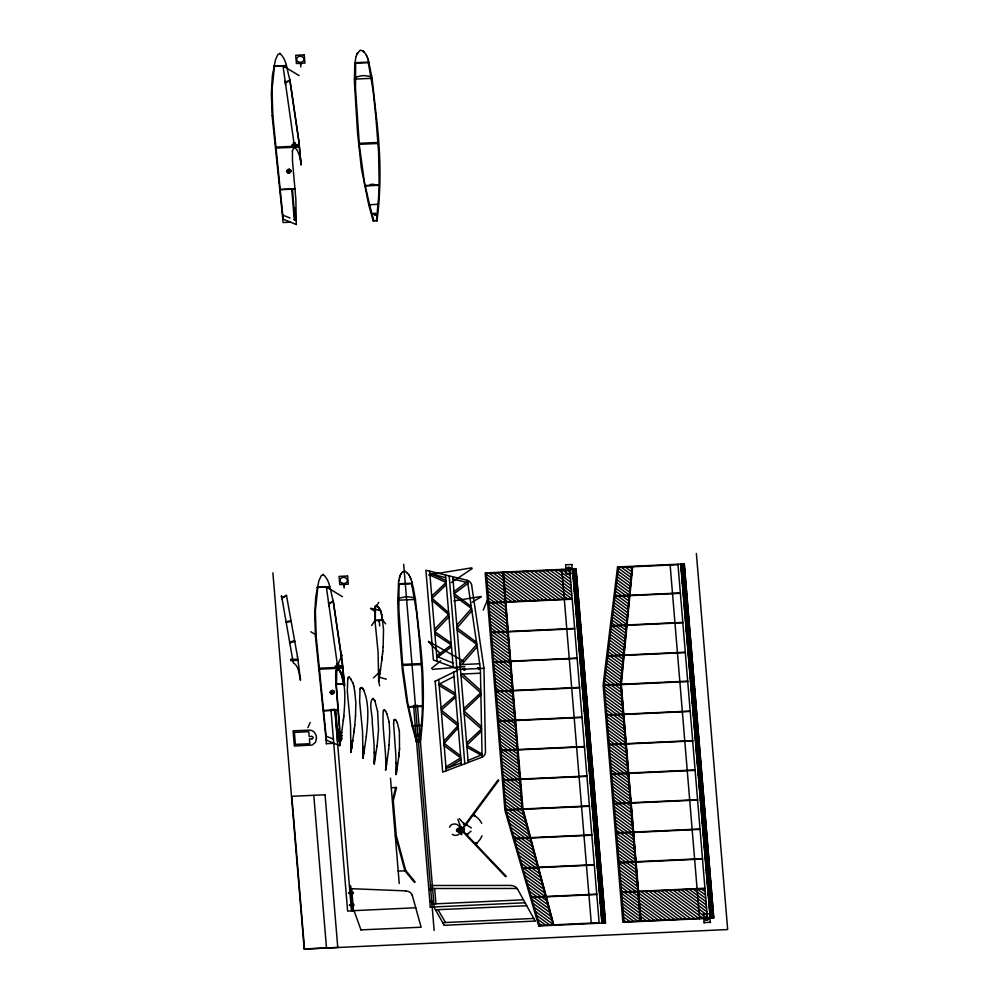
<?xml version="1.0" encoding="UTF-8"?>
<svg xmlns="http://www.w3.org/2000/svg" width="999" height="999" viewBox="0 0 999 999"><rect width="100%" height="100%" fill="white"/><g stroke="black" fill="none" stroke-linecap="round" stroke-linejoin="round"><path stroke-width="1.5" d="M340.971 737.499L340.035 743.393M354.395 78.971L356.243 77.06L361.188 75.837A22.365 18.569 2.1 0 1 364.747 75.674L369.88 76.424L372.053 78.159M397.752 600.074L399.612 598.164L404.558 596.94A22.365 18.569 2.1 0 1 408.116 596.778L413.249 597.527L415.347 598.975L420.666 646.241A2.597 2.148 2.1 0 1 420.741 647.177C423.913 677.821 424.5 708.603 420.691 739.123M339.86 744.667L340.671 733.291L339.76 733.254M347.752 678.908L347.315 691.495L350.499 725.049L350.924 752.459L351.835 740.684L350.936 740.646M362.912 758.266L363.848 746.69L362.937 746.603M385.589 770.266L386.476 758.678L385.564 758.603M396.066 774.525L396.953 762.936L396.091 762.824M377.073 605.819C375.786 605.569 376.498 605.619 378.696 607.554M354.745 725.374L355.532 715.933M381.655 615.047C381.68 608.653 376.136 604.482 375.936 605.956M620.641 684.327L632.255 566.833L620.978 684.352L640.684 921.153L620.978 684.352M621.353 684.215L632.679 566.695M376.486 220.517L378.509 198.526A60.09 49.875 2.1 0 1 378.596 196.791L378.758 193.581A61.276 50.862 2.1 0 0 378.858 191.833L379.083 182.58A79.233 65.772 2.1 0 0 379.133 180.881L378.584 152.098L375.786 116.159L373.064 90.247L368.631 64.448M419.855 741.62L421.878 719.63A60.09 49.875 2.1 0 1 421.965 717.894L422.127 714.685A61.276 50.862 2.1 0 0 422.215 712.936L422.452 703.683A79.233 65.772 2.1 0 0 422.502 701.985L421.953 673.201L419.155 637.262L416.546 612.212L412.162 586.413M377.06 605.669C374.7 604.832 377.672 607.167 376.061 606.106M338.524 669.692L337.937 668.868L339.335 669.817M339.585 739.035L339.822 744.829M378.958 678.071L378.758 680.881M623.95 922.239L604.058 684.927L618.481 566.92L617.532 566.995L603.109 684.977L622.852 922.289L713.786 918.093L684.315 563.923L617.632 566.957M339.573 741.758L339.585 731.605M341.87 735.651L340.359 742.032M375.936 605.719L376.848 605.344M274.425 66.371L272.015 89.873L272.852 115.959M317.794 587.474L315.372 610.976L316.221 637.062M335.627 674.375L335.801 679.308M335.876 681.942L339.722 731.518M339.548 728.92L339.735 739.148M341.658 732.617L343.431 719.567M354.77 725.099L354.195 730.182M354.358 728.708L354.483 727.871M352.622 741.433L352.023 745.691M382.105 657.617L381.768 660.476M376.948 746.515L377.197 744.367A8.604 7.143 2.1 0 0 377.372 742.981L378.496 730.244A3.634 3.022 2.1 0 1 378.521 729.457L377.61 711.563M399.45 749.587L399.538 748.913M467.807 834.59L466.958 834.627L467.307 833.666M339.66 745.666L339.623 742.307M363.199 757.18L363.936 752.884M374.35 763.311L375.149 758.054M385.776 769.23L386.613 764.322M392.582 800.049L395.754 787.299M393.406 800.211L396.566 787.462M341.458 739.847L342.083 738.199M292.37 151.136C295.467 140.497 301.76 160.19 300.861 164.648M335.839 671.715L335.751 673.651M335.627 676.623L339.722 728.159M399.101 753.283L399.475 749.312M355.844 57.055L354.707 65.597L354.433 82.293L357.53 132.642L361.338 168.182L368.781 204.982M354.982 62.662L368.818 62.15L372.065 78.309L354.495 79.121M373.951 220.866L370.454 208.067A30.045 24.938 2.1 0 0 370.167 206.855L369.618 204.87A31.456 26.111 2.1 0 1 369.205 203.309L365.834 188.449A42.557 35.327 2.1 0 0 365.472 186.925L364.772 183.716A63.187 52.447 2.1 0 1 364.373 181.718L359.478 146.416L355.557 89.548A16.971 14.086 2.1 0 0 355.507 87.85L355.644 63.187M335.989 670.716L335.826 671.553M343.668 717.344L343.394 719.767M343.281 720.679L343.369 720.042M341.446 734.04L341.683 732.329M400.424 574.974L398.738 580.469M398.351 583.766L412.187 583.254L413.436 588.523M399.013 584.29L398.876 608.953A16.971 14.086 2.1 0 1 398.926 610.651L402.847 667.519L407.729 702.821A63.187 52.447 2.1 0 0 408.141 704.819L408.828 708.029A42.557 35.327 2.1 0 1 409.203 709.552L412.575 724.412A31.456 26.111 2.1 0 0 412.987 725.973L413.536 727.959A30.045 24.938 2.1 0 1 413.823 729.17L417.32 741.97M352.61 741.32L354.046 731.73M352.073 745.217L351.773 747.314M351.611 748.151L351.798 747.077M383.191 646.615L382.742 651.498M382.505 653.808L382.754 651.223M382.155 657.017L382.53 653.608M378.883 680.082L378.758 680.806M366.308 736.263L363.898 753.084M375.124 758.291L376.973 746.241M374.25 763.785L374.425 762.949M389.048 745.054L389.66 733.054A5.457 4.533 2.1 0 1 389.672 731.98L389.135 722.052M385.651 769.979C386.863 750.961 381.593 729.545 383.354 710.264M398.888 755.344L399.15 752.759M398.826 756.293L397.302 767.07M396.341 773.276L396.69 771.166M396.715 770.978L397.327 766.832M373.489 213.686L374.95 214.997L375.824 214.285L375.437 213.262L373.489 213.686L375.312 214.922M416.895 734.69C416.346 735.876 418.156 736.6 418.918 735.801C420.579 733.204 413.661 734.24 418.668 736.026M462.812 668.855L464.273 670.167L465.134 669.455L464.76 668.443L462.812 668.855L464.622 670.092M477.772 668.094L479.233 669.405L480.094 668.693L479.707 667.669L477.772 668.094L479.582 669.33M460.564 833.865L461.063 832.454L462.087 833.79M349.325 677.022L352.884 682.904M483.254 610.052L488.249 598.076M460.039 826.885L459.677 827.734A5.12 4.246 2.1 0 0 454.907 823.988A5.12 4.246 2.1 0 0 449.612 827.209M430.606 901.123L431.905 902.547L432.867 901.91L432.592 900.861L430.606 901.123L432.38 902.447M307.867 727.609L310.202 722.527M338.474 662.936L342.282 655.019M475.387 843.968L476.036 842.632M379.77 674.163L380.507 669.305M379.383 676.822L379.495 676.023A2.323 1.936 2.1 0 0 379.595 675.436L379.832 673.801M374.188 763.636L375.112 752.372L374.2 752.297M385.714 769.58L385.851 768.868M396.153 774.437L395.866 755.569L393.581 723.501M356.081 56.406L356.618 54.92M357.055 53.871L356.581 55.007M400.874 574.175L402.634 571.803M398.589 581.43L398.776 580.357M378.908 621.49L379.233 620.841L379.707 625.961M343.781 715.846C345.005 702.422 345.816 688.411 342.12 675.262M355.507 716.208L355.869 702.834L354.657 691.083M379.32 677.26L386.363 679.145M378.983 679.57L378.796 680.719M351.548 748.551L351.698 747.527M351.111 751.335L351.248 750.624M351.111 751.385L351.173 750.898M362.949 758.179L363.012 757.23M393.581 723.588L393.893 720.404M388.611 749.5L389.073 744.817M420.492 741.27L420.716 738.885M376.948 220.966C381.156 189.51 380.656 157.68 377.372 126.074A2.597 2.148 2.1 0 0 377.297 125.137L372.053 78.122M336.139 670.791L337.687 668.306M363.024 757.904L362.537 731.53L359.652 701.523L360.002 689.135M376.835 605.744L378.733 602.335M429.695 888.823C428.971 890.009 430.869 890.871 431.668 890.022C433.329 887.574 426.523 888.236 431.543 890.159M374.263 763.91L374.101 744.755L372.24 722.389C372.864 716.121 368.156 702.035 373.039 698.413M383.529 710.264L384.865 710.277M371.64 625.536L375.187 620.204M362.125 687.811L360.489 687.712L359.977 689.298M373.102 698.488L374.525 700.237L374.2 699.7M461.401 829.557L498.101 779.894M461.501 830.781L498.851 780.256M457.117 627.921L471.853 610.726M461.788 664.572L477.172 646.715M349.4 677.097L348.301 677.21M456.805 625.212L471.516 608.379M459.99 663.586L476.798 644.367M443.981 743.631L458.079 727.921M443.781 741.27L457.904 725.798M448.976 616.808L434.802 631.68L451.148 643.019M434.602 629.195L448.901 614.31M604.52 922.976L605.394 922.102M432.03 598.376L446.291 584.565M466.795 745.266L481.543 731.106M463.948 711.063L480.894 694.829M682.442 584.84L685.739 581.68M684.103 604.87L687.412 601.71M685.776 624.899L689.073 621.753M431.705 596.141L446.116 582.442L429.807 575.012M399.9 576.148L400.224 575.461M375.1 620.279L374.6 610.901L375.349 606.206M375.649 605.756L375.462 606.955M335.851 672.427L336.226 670.079M335.726 676.148L335.864 672.664M326.323 743.706L333.703 743.293M336.95 669.767L337.587 668.793L338.162 669.567L337.138 669.717L337.35 668.843L338.236 669.193M356.93 54.121L360.214 50.137L363.299 51.174M401.123 573.726L400.299 575.224M399.637 576.91L399.4 577.559M375.312 606.281L375.824 605.544M336.738 670.529L336.513 683.853M373.426 677.921L378.983 672.689M378.584 681.006L379.645 685.776M339.722 744.68L340.072 743.194M393.881 720.254L395.217 719.28L396.341 720.654M572.489 569.592L573.239 568.881M572.777 572.939L576.123 569.78M572.914 574.587L576.261 571.428M573.051 576.273L576.398 573.126M573.189 577.934L576.535 574.775M573.463 581.281L576.823 578.121M573.601 582.929L576.96 579.77M573.751 584.627L577.097 581.468M573.888 586.276L577.235 583.116M574.025 587.974L577.372 584.815M574.163 589.622L577.509 586.463M574.437 592.969L577.784 589.81M574.575 594.617L577.922 591.458M574.712 596.316L578.071 593.156M574.85 597.964L578.209 594.805M575.137 601.311L578.483 598.151M396.128 773.651L396.153 774.512M575.412 604.657L578.758 601.498M575.549 606.306L578.896 603.159M575.686 608.004L579.045 604.845M575.824 609.652L579.183 606.505M576.111 612.999L579.457 609.852M576.386 616.346L579.732 613.186M576.523 618.006L579.87 614.847M576.66 619.692L580.019 616.533M576.798 621.353L580.157 618.194M577.085 624.687L580.431 621.54M577.36 628.034L580.706 624.887M577.497 629.695L580.844 626.535M577.772 633.041L581.118 629.882M578.046 636.388L581.406 633.229M578.184 638.036L581.543 634.877M578.334 639.735L581.68 636.575M578.471 641.383L581.818 638.224M578.746 644.73L582.092 641.57M579.02 648.076L582.38 644.917M579.158 649.725L582.517 646.565M579.445 653.071L582.792 649.912M579.72 656.418L583.066 653.259M579.994 659.765L583.354 656.605M580.132 661.413L583.491 658.266M680.906 566.458L683.553 563.96L684.315 564.56M681.043 568.106L684.352 564.997M580.419 664.76L583.766 661.6M681.181 569.805L684.49 566.683M681.318 571.453L684.627 568.331M580.694 668.106L584.04 664.947M681.468 573.139L684.765 570.029M681.605 574.8L684.902 571.678M580.968 671.453L584.315 668.294M681.743 576.448L685.039 573.339M581.106 673.114L584.452 669.954M681.88 578.146L685.189 575.024M682.017 579.795L685.326 576.685M581.393 676.448L584.74 673.301M682.155 581.493L685.464 578.371M682.292 583.141L685.601 580.032M581.668 679.795L585.014 676.648M581.805 681.455L585.152 678.296M682.579 586.488L685.876 583.379M682.717 588.136L686.013 585.027M582.08 684.802L585.426 681.643M682.854 589.835L686.163 586.713M682.991 591.483L686.301 588.374M582.355 688.149L585.714 684.989M683.129 593.181L686.438 590.059M683.266 594.83L686.575 591.72M582.642 691.495L585.988 688.336M683.403 596.49L686.713 593.369M582.779 693.144L586.126 689.984M683.553 598.176L686.85 595.067M683.691 599.837L686.987 596.715M583.054 696.49L586.401 693.331M683.828 601.523L687.137 598.413M683.965 603.184L687.275 600.062M583.329 699.837L586.688 696.678M684.24 606.518L687.549 603.408M684.377 608.179L687.687 605.057M583.616 703.184L586.962 700.024M583.753 704.832L587.1 701.673M684.515 609.865L687.824 606.755M684.652 611.525L687.961 608.403M584.028 708.179L587.375 705.019M684.802 613.211L688.099 610.102M684.939 614.872L688.249 611.75M584.303 711.525L587.662 708.366M685.077 616.52L688.386 613.411M685.214 618.219L688.523 615.097M685.351 619.867L688.661 616.745M584.727 716.52L588.074 713.361M685.489 621.565L688.798 618.443M685.626 623.214L688.935 620.092M585.002 719.867L588.349 716.708M685.913 626.56L689.21 623.438M585.277 723.214L588.623 720.054M686.051 628.209L689.347 625.099M686.188 629.907L689.497 626.785M686.325 631.555L689.635 628.446M585.689 728.209L589.048 725.062M686.463 633.254L689.772 630.132M585.976 731.555L589.323 728.396M686.75 636.6L690.097 633.441M586.388 736.563L589.735 733.403M586.663 739.909L590.022 736.75M687.437 644.942L690.784 641.783M586.95 743.244L590.297 740.097M587.362 748.251L590.709 745.092M587.637 751.598L590.996 748.438M688.411 656.63L691.758 653.471M587.924 754.944L591.271 751.785M588.336 759.939L591.683 756.78M689.11 664.972L692.457 661.813M588.611 763.286L591.957 760.127M689.385 668.319L692.732 665.159M589.31 771.628L592.657 768.468M690.084 676.66L693.431 673.513M589.585 774.974L592.931 771.815M690.771 685.014L694.118 681.855M590.284 783.316L593.631 780.157M691.046 688.361L694.405 685.202M590.559 786.663L593.906 783.503M590.971 791.658L594.33 788.511M691.745 696.703L695.092 693.543M591.258 795.004L594.605 791.857M692.444 705.044L695.791 701.885M591.945 803.358L595.292 800.199M692.719 708.391L696.066 705.232M592.22 806.705L595.579 803.546M693.418 716.733L696.765 713.573M592.919 815.047L596.266 811.887M693.693 720.079L697.04 716.92M593.194 818.393L596.553 815.234M694.105 725.074L697.464 721.927M694.392 728.421L697.739 725.262M593.893 826.735L597.24 823.576M695.079 736.775L698.426 733.616M695.354 740.109L698.713 736.962M594.867 838.423L598.214 835.264M695.779 745.117L699.125 741.957M696.053 748.463L699.4 745.304M595.566 846.765L598.913 843.618M696.328 751.81L699.687 748.651M696.753 756.805L700.099 753.646M697.027 760.152L700.374 756.992M596.528 858.466L599.887 855.306M697.439 765.147L700.799 761.987M697.727 768.493L701.073 765.334M698.001 771.84L701.348 768.681M597.502 870.154L600.861 866.995M698.413 776.835L701.76 773.688M698.688 780.182L702.047 777.022M698.975 783.528L702.322 780.369M699.113 785.189L702.459 782.03M699.387 788.536L702.734 785.376M699.662 791.87L703.021 788.723M700.087 796.877L703.433 793.718M700.361 800.224L703.708 797.065M700.636 803.571L703.995 800.411M700.774 805.219L704.133 802.06M600.149 901.872L603.496 898.713M701.061 808.566L704.407 805.406M701.335 811.912L704.682 808.753M701.748 816.907L705.094 813.748M601.261 915.221L604.557 912.099M702.035 820.254L705.381 817.095M601.398 916.87L604.695 913.76M601.535 918.568L604.845 915.446M702.309 823.601L705.656 820.441M601.673 920.216L604.982 917.107M702.447 825.249L705.794 822.102M601.81 921.915L605.119 918.793M602.572 922.976L605.257 920.441M702.722 828.596L706.068 825.436M702.996 831.942L706.355 828.783M703.284 835.289L706.63 832.13M703.421 836.95L706.768 833.79M703.696 840.284L707.042 837.137M703.97 843.631L707.329 840.484M704.108 845.291L707.467 842.132M704.395 848.638L707.742 845.479M704.67 851.985L708.016 848.825M704.944 855.331L708.303 852.172M705.082 856.98L708.441 853.82M705.369 860.326L708.716 857.167M705.644 863.673L708.99 860.514M705.781 865.321L709.128 862.162M705.918 867.02L709.265 863.86M706.056 868.668L709.402 865.509M706.33 872.015L709.69 868.855M706.618 875.361L709.964 872.202M706.755 877.01L710.102 873.85M707.03 880.356L710.376 877.197M707.304 883.703L710.664 880.544M707.442 885.364L710.801 882.204M707.592 887.05L710.938 883.89M707.729 888.698L711.076 885.551M708.004 892.045L711.35 888.898M708.279 895.391L711.638 892.232M708.416 897.052L711.775 893.893M708.566 898.738L711.912 895.579M708.703 900.399L712.05 897.239M708.978 903.745L712.324 900.586M709.115 905.394L712.462 902.234M709.253 907.08L712.599 903.933M709.39 908.74L712.737 905.581M709.665 912.087L713.024 908.928M709.952 915.434L713.298 912.274M710.089 917.082L713.436 913.923M710.801 918.231L713.573 915.621M712.786 918.143L713.711 917.269M463.748 708.703L480.819 692.744M466.595 742.944L481.506 728.983M573.326 579.582L576.685 576.473M574.3 591.271L577.647 588.161M574.987 599.625L578.346 596.503M575.274 602.971L578.621 599.85M575.961 611.313L579.32 608.191M576.248 614.66L579.595 611.538M576.935 623.001L580.294 619.88M577.222 626.348L580.569 623.226M577.634 631.343L580.981 628.234M577.909 634.69L581.268 631.568M578.608 643.031L581.955 639.922M578.883 646.378L582.242 643.269M579.295 651.385L582.654 648.264M579.582 654.72L582.929 651.61M579.857 658.066L583.216 654.957M580.269 663.074L583.628 659.952M580.556 666.42L583.903 663.299M580.831 669.767L584.178 666.645M581.243 674.762L584.602 671.64M581.53 678.109L584.877 674.987M581.942 683.104L585.289 679.982M582.217 686.45L585.576 683.328M582.492 689.797L585.851 686.675M582.917 694.792L586.263 691.683M583.191 698.139L586.55 695.029M583.466 701.485L586.825 698.363M583.891 706.48L587.237 703.371M584.165 709.827L587.512 706.718M584.44 713.174L587.799 710.064M584.577 714.834L587.936 711.713M584.865 718.181L588.211 715.059M585.139 721.528L588.486 718.406M585.414 724.862L588.773 721.753M585.551 726.523L588.911 723.401M686.6 634.902L689.959 631.78M585.826 729.869L589.185 726.748M686.887 638.249L690.234 635.127M586.113 733.216L589.46 730.094M687.025 639.897L690.371 636.788M586.251 734.864L589.597 731.743M687.162 641.595L690.509 638.473M687.3 643.244L690.646 640.134M586.525 738.211L589.885 735.089M687.574 646.59L690.933 643.481M586.8 741.558L590.159 738.436M687.712 648.251L691.071 645.129M687.849 649.937L691.208 646.815M587.087 744.904L590.434 741.782M687.986 651.598L691.345 648.476M587.225 746.553L590.571 743.443M688.136 653.284L691.483 650.162M688.274 654.932L691.62 651.823M587.499 749.899L590.859 746.777M688.548 658.279L691.907 655.169M587.774 753.246L591.133 750.124M688.686 659.939L692.045 656.818M688.823 661.625L692.182 658.516M588.061 756.593L591.408 753.471M688.96 663.286L692.319 660.164M588.199 758.241L591.545 755.132M689.248 666.633L692.594 663.511M588.473 761.588L591.82 758.478M689.522 669.979L692.881 666.857M588.748 764.934L592.107 761.825M689.66 671.628L693.019 668.506M588.886 766.595L592.245 763.473M689.797 673.314L693.156 670.204M589.023 768.281L592.382 765.159M689.934 674.974L693.294 671.852M589.16 769.942L592.519 766.82M690.222 678.321L693.568 675.199M589.447 773.276L592.794 770.167M690.359 679.969L693.706 676.847M690.496 681.668L693.843 678.546M589.722 776.623L593.081 773.513M690.634 683.316L693.98 680.194M589.86 778.283L593.219 775.162M589.997 779.969L593.356 776.86M690.908 686.663L694.268 683.541M590.134 781.63L593.493 778.508M691.196 690.009L694.542 686.887M590.421 784.977L593.768 781.855M691.333 691.658L694.68 688.548M691.47 693.356L694.817 690.234M590.696 788.323L594.055 785.202M691.608 695.004L694.954 691.895M590.834 789.972L594.193 786.85M691.882 698.351L695.242 695.229M591.108 793.318L594.467 790.197M692.02 700.012L695.379 696.89M692.157 701.698L695.516 698.576M591.396 796.665L594.742 793.543M692.295 703.346L695.654 700.237M591.533 798.313L594.88 795.192M591.67 800.012L595.017 796.89M692.582 706.693L695.928 703.583M591.808 801.66L595.154 798.538M692.856 710.039L696.216 706.93M592.082 805.007L595.441 801.885M692.994 711.7L696.353 708.578M693.131 713.386L696.49 710.277M592.37 808.353L595.716 805.231M693.269 715.047L696.628 711.925M592.507 810.002L595.854 806.892M592.644 811.7L595.991 808.578M693.556 718.393L696.902 715.272M592.782 813.348L596.128 810.239M693.83 721.728L697.177 718.618M593.056 816.695L596.415 813.586M693.968 723.388L697.314 720.267M593.331 820.042L596.69 816.92M694.243 726.735L697.602 723.613M593.468 821.69L596.828 818.581M593.618 823.388L596.965 820.266M694.53 730.082L697.876 726.96M593.756 825.037L597.102 821.927M694.667 731.73L698.014 728.608M694.804 733.428L698.151 730.306M594.03 828.383L597.39 825.274M694.942 735.077L698.289 731.955M594.168 830.044L597.527 826.922M594.305 831.73L597.664 828.621M695.217 738.423L698.576 735.301M594.442 833.391L597.802 830.269M594.592 835.077L597.939 831.967M695.491 741.77L698.85 738.648M594.73 836.737L598.076 833.616M695.629 743.418L698.988 740.309M595.004 840.084L598.351 836.962M695.916 746.765L699.263 743.656M595.142 841.732L598.501 838.611M595.279 843.418L598.638 840.309M696.191 750.112L699.55 746.99M595.416 845.079L598.776 841.957M696.465 753.458L699.824 750.336M595.704 848.426L599.05 845.304M696.603 755.107L699.962 751.997M595.841 850.074L599.188 846.952M595.978 851.772L599.325 848.651M696.89 758.453L700.237 755.344M596.116 853.421L599.462 850.299M596.253 855.119L599.612 851.997M697.165 761.8L700.524 758.691M596.391 856.767L599.75 853.646M697.302 763.461L700.661 760.339M596.665 860.114L600.024 856.992M697.577 766.807L700.936 763.686M596.803 861.762L600.162 858.653M596.952 863.461L600.299 860.339M697.864 770.154L701.211 767.032M597.09 865.109L600.436 862M597.227 866.807L600.586 863.685M698.139 773.488L701.485 770.379M597.365 868.456L600.724 865.334M698.276 775.149L701.623 772.027M597.639 871.802L600.998 868.68M698.551 778.496L701.91 775.374M597.777 873.451L601.136 870.341M597.926 875.149L601.273 872.027M698.825 781.842L702.185 778.721M598.064 876.797L601.41 873.688M598.201 878.496L601.56 875.374M598.339 880.144L601.698 877.035M699.25 786.837L702.597 783.716M598.476 881.805L601.835 878.683M598.613 883.491L601.972 880.381M699.525 790.184L702.884 787.062M598.751 885.151L602.11 882.03M598.901 886.837L602.247 883.715M699.799 793.531L703.159 790.409M599.038 888.498L602.385 885.376M699.937 795.179L703.296 792.07M599.175 890.184L602.522 887.062M599.313 891.832L602.659 888.723M700.224 798.526L703.571 795.404M599.45 893.493L602.797 890.371M599.587 895.179L602.946 892.07M700.499 801.872L703.858 798.75M599.725 896.84L603.084 893.718M599.862 898.526L603.221 895.416M599.999 900.186L603.359 897.065M700.911 806.867L704.27 803.758M600.287 903.533L603.633 900.411M701.198 810.214L704.545 807.105M600.424 905.181L603.771 902.06M600.561 906.88L603.92 903.758M701.473 813.561L704.819 810.451M600.699 908.528L604.058 905.406M701.61 815.221L704.957 812.1M600.836 910.214L604.195 907.104M600.973 911.875L604.333 908.753M701.885 818.568L705.244 815.446M601.111 913.523L604.47 910.414M702.172 821.902L705.519 818.793M702.584 826.91L705.931 823.788M702.859 830.256L706.218 827.135M703.134 833.603L706.493 830.481M703.558 838.598L706.905 835.476M703.833 841.945L707.192 838.823M704.245 846.94L707.604 843.818M704.532 850.286L707.879 847.164M704.807 853.633L708.154 850.511M705.219 858.628L708.578 855.519M705.506 861.975L708.853 858.865M706.193 870.316L709.552 867.207M706.468 873.663L709.827 870.554M706.892 878.67L710.239 875.549M707.167 882.017L710.526 878.895M707.866 890.359L711.213 887.237M708.141 893.705L711.5 890.584M708.84 902.047L712.187 898.925M709.527 910.389L712.886 907.279M709.802 913.735L713.161 910.613M572.627 571.241L575.274 568.793M455.669 697.339L441.333 710.089L457.854 723.551M680.769 564.76L681.48 564.135L684.452 566.246M430.794 900.873L432.629 902.085M440.871 707.979L455.519 695.441L439.285 685.526M466.958 834.627L471.041 831.168M431.493 668.418L440.796 660.839M454.008 591.633L466.396 582.292M436.813 655.769L451.311 644.904L434.702 633.816M438.049 656.892L451.336 646.915M467.832 583.528L454.22 593.643L471.203 606.368M373.788 213.274L375.612 214.548M463.111 668.456L464.885 669.73M478.071 667.682L479.832 668.955M451.348 582.554L472.065 568.681M448.539 767.557L460.864 759.764M445.916 766.97L460.714 757.866L444.143 745.641M281.943 598.289L286.526 595.591M472.14 602.185L481.206 596.865M429.982 888.536L431.805 889.784M301.049 164.673L298.951 141.146L289.947 79.845C287.013 71.304 287.063 59.016 279.62 53.372M285.364 82.43L289.96 79.957M328.733 603.533L333.329 601.061M285.402 82.892L289.872 80.519M328.771 603.995L333.229 601.623M439.085 684.19L453.983 676.51M435.04 681.33L456.868 670.604M379.233 610.614L379.283 609.977M468.056 760.464L482.03 754.682M459.39 832.841L460.077 832.579M446.041 768.468L461.226 762.911M522.377 809.327L502.997 572.427L522.377 809.327L553.371 924.812L522.702 809.227M475.449 844.08L477.122 843.643M289.785 642.744L294.717 641.57M289.71 641.957L294.705 640.771M323.414 574.413L321.191 575.749L318.856 580.869L315.759 596.665L314.697 614.285L315.472 636.613M286.001 621.815L291.221 620.666M286.189 622.402L291.134 621.341M322.989 574.475C330.432 580.132 330.394 592.419 333.329 600.986L342.32 662.287L344.742 685.651M428.521 574.949L471.853 567.819M453.921 600.886L481.031 596.515M285.677 84.94L285.115 81.131M282.242 599.55L281.243 596.153M329.033 606.043L328.484 602.235M389.123 722.015L386.875 713.86M432.48 669.405L464.847 666.533M463.536 828.908L463.911 828.883A1.973 1.636 2.1 0 1 464.085 830.781M352.485 910.713L415.846 907.754M444.355 925.286L535.002 921.078M362.937 50.837L363.711 51.561M363.873 51.748L365.622 54.033M357.717 52.697L357.267 53.509M273.888 66.121L286.288 65.547M355.457 63.237L368.481 62.637M299.051 144.58L291.895 144.905L291.995 146.091L299.188 145.754M276.011 147.103L298.938 146.041L299.013 147.028L276.099 148.089M359.228 143.307L378.072 142.445M359.303 144.331L378.109 143.469M370.204 184.453L374.038 184.278M280.195 189.385L295.117 188.699M365.072 185.552L379.233 184.902M280.22 189.735L295.142 189.048M365.147 185.914L379.208 185.265M294.006 207.954L294.717 207.917L295.754 220.317M369.605 204.708L378.034 204.32M290.347 222.19L283.004 222.565L282.767 219.143M373.189 220.866L377.085 220.841M405.057 571.216L402.41 572.002M407.33 572.927L404.957 571.178M571.878 564.485L565.621 564.772L566.371 573.701M408.778 574.8L407.08 572.702M408.603 574.525L409.153 575.412M409.89 576.76L410.764 578.658M486.238 573.276L569.73 569.442M618.618 567.42L678.009 564.685M566.233 573.713L572.527 573.414L571.89 564.672M317.245 587.225L329.658 586.65M398.826 584.34L411.85 583.741M397.864 600.224L415.434 599.425L413.361 588.174M615.047 595.953L680.356 592.956M378.384 607.13L379.195 608.441M615.084 596.316L680.381 593.306M488.586 602.684L572.165 598.838M488.611 603.046L572.202 599.2M379.096 608.279L380.219 610.364M382.879 620.042L374.962 620.367L378.072 652.072L378.696 681.281L379.545 669.742L378.646 669.705M375.025 620.604L382.892 620.242M611.388 625.686L682.804 622.389M611.425 626.036L682.829 622.752M491.233 632.242L574.625 628.396M491.271 632.629L574.662 628.796M290.647 659.452L297.802 659.128M297.952 660.302L290.746 660.639L290.647 659.415M342.42 665.684L335.264 666.008L335.364 667.195L342.557 666.857M319.38 668.206L342.295 667.157L342.382 668.131L319.455 669.193M402.585 664.41L421.441 663.548M607.717 655.806L685.289 652.235M402.672 665.434L421.478 664.572M607.742 656.156L685.314 652.584M493.518 661.925L577.097 658.079M336.9 669.18L336.326 670.192M493.543 662.287L577.135 658.428M337.038 669.642L336.626 670.966M339.185 669.705L340.085 670.804M338.361 669.58L339.136 670.341M460.089 664.647L479.695 663.748M340.234 672.027L340.971 673.501M456.968 669.542L483.966 668.294L485.477 752.11A7.068 5.869 2.1 0 1 481.393 757.454L442.694 772.14L435.177 681.206M348.064 677.634L347.714 679.033M351.036 678.995L351.423 679.607M460.864 674.1L480.482 673.201M336.139 683.915L344.043 683.591L341.646 673.626L337.874 668.219L326.361 587.037M336.151 684.153L344.018 683.791M362.4 688.111L363.374 689.535M363.711 690.184C369.705 704.794 367.794 720.941 366.283 736.5M604.158 685.002L687.699 681.156M604.195 685.401L687.724 681.555M579.545 687.399L496.003 691.246L513.761 704.183M496.028 691.608L579.57 687.762M323.564 710.489L338.486 709.802M408.429 706.655L422.589 706.006M323.589 710.838L338.511 710.152M408.516 707.017L422.577 706.368M385.514 711.113L386.938 713.973M393.906 720.092L393.831 720.803M396.278 720.579L397.377 722.939M606.643 714.922L690.184 711.076M606.68 715.272L690.209 711.425M498.476 720.966L582.017 717.12M498.501 721.328L582.042 717.482M337.375 729.058L338.087 729.02L339.111 741.42M412.974 725.811L421.403 725.424M399.338 731.018L397.327 722.814M311.75 736.438L309.19 736.563L308.791 731.718L294.393 732.379L295.392 744.38L309.79 743.718L309.428 738.923L312.038 738.835M416.496 741.807L420.454 741.945M609.103 744.442L692.644 740.596M609.128 744.792L692.669 740.946M500.924 750.336L584.452 746.49M500.949 750.686L584.49 746.84M611.55 773.8L695.092 769.954M611.575 774.2L695.117 770.354M503.371 779.857L586.913 776.011M503.409 780.207L586.95 776.36M391.458 787.736L395.716 787.537M614.023 803.521L697.564 799.675M614.048 803.883L697.589 800.037M505.869 809.764L589.41 805.918M505.894 810.127L589.435 806.28M466.433 824.937L467.432 824.887M458.166 828.433L462.337 828.246M459.14 829.782L463.449 829.582M459.041 830.369L463.499 830.169M463.648 830.831L463.911 828.883M458.316 831.955L462.574 831.755M616.371 832.854L699.999 828.995M616.395 833.241L700.037 829.395M514.235 838.423L591.808 834.852M514.273 838.773L591.845 835.201M398.114 871.116L404.745 870.803M619.068 862.474L702.472 858.641M619.105 862.874L702.497 859.028M522.877 867.969L594.293 864.684M522.914 868.331L594.33 865.047M352.497 891.895L352.659 893.83A2.01 1.661 2.1 0 0 352.497 891.857L352.659 893.83M348.476 892.756L351.985 892.594M348.663 893.343L352.035 893.181M621.341 892.082L704.932 888.236M349.388 904.882L352.947 904.719M621.378 892.444L704.957 888.598M349.625 905.469L352.997 905.306M531.48 897.139L596.74 894.13M531.518 897.527L596.778 894.517M353.147 905.981L353.034 904.045M431.843 904.008L523.439 899.799M351.723 910.663L352.772 910.613M430.257 907.129L525.162 902.759M442.719 922.639L533.691 918.443M703.234 914.085L709.527 913.785L710.351 922.527M539.735 925.474L599.125 922.739M623.913 921.84L707.404 917.994M538.736 925.998L605.506 922.926L576.036 568.756L485.152 572.939L504.907 810.251L538.736 925.998L539.685 925.998L505.806 810.201L486.201 572.889M704.22 922.564L710.514 922.277M304.096 949.05L727.672 929.545L696.378 553.496M435.464 909.777L526.785 905.731M360.926 929.882L421.128 927.222L412.3 895.354M273.763 66.359L282.904 65.984M317.133 587.474L326.248 586.85M430.494 885.501L511.026 885.426M430.644 888.498L516.982 888.473M350.849 888.66L405.606 890.883M280.045 53.309L277.822 54.645L275.499 59.765L272.39 75.549L271.341 93.182L272.103 115.509M340.172 739.872L340.522 740.571M284.94 66.409L283.791 66.334L299.113 75.587M328.309 587.512L327.16 587.437L342.47 596.69M341.333 735.551L341.958 735.639M473.551 815.122L475.099 815.409M337.774 738.398L341.109 739.073M337.774 737.811L341.246 738.523M338.074 668.993L337.175 669.043L337.924 668.93M370.716 608.229L379.745 610.389M452.959 579.008L467.707 582.629M429.82 573.551L445.716 577.672M456.993 668.593L433.404 659.952L425.886 570.254L466.446 580.082A7.08 5.869 2.1 0 1 471.64 585.102M282.767 215.11L289.997 217.982M326.136 736.213L333.354 739.085M293.981 219.655L296.241 220.567M282.954 219.093L296.391 224.563M337.35 740.759L339.61 741.67M326.323 740.197L339.747 745.666M436.763 656.368L452.872 663.049M432.305 574.188L445.954 580.544M466.958 747.277L480.869 755.044M428.484 641.333L463.499 661.176M466.845 745.266L482.017 754.045M463.499 824L464.248 824.45M370.517 608.603L374.113 610.764M440.01 683.953L455.332 693.281M310.876 631.768L315.085 634.39M466.421 824.824L471.391 827.909M710.114 917.432L711.226 918.218M337.138 669.68L337.038 669.467M629.52 567.007L632.142 568.893M686.076 628.571L689.922 631.356M686.213 630.257L690.059 633.041M686.35 631.905L690.197 634.702M686.5 633.603L690.346 636.388M686.638 635.252L690.484 638.049M686.912 638.598L690.759 641.383M687.05 640.259L690.896 643.044M687.187 641.945L691.033 644.73M687.324 643.606L691.171 646.39M687.612 646.952L691.445 649.737M687.886 650.299L691.733 653.084M688.024 651.947L691.87 654.732M688.161 653.633L692.007 656.43M688.299 655.294L692.145 658.079M572.789 573.214L576.635 575.998M566.271 569.592L569.954 572.277M688.573 658.641L692.419 661.425M688.711 660.289L692.557 663.074M688.86 661.987L692.707 664.772M688.998 663.636L692.844 666.42M573.488 581.555L577.335 584.34M689.135 665.334L692.981 668.119M689.273 666.982L693.119 669.767M573.763 584.902L577.609 587.687M689.547 670.329L693.393 673.114M689.685 671.977L693.531 674.762M689.834 673.676L693.681 676.46M689.972 675.324L693.818 678.109M574.462 593.244L578.309 596.028M690.247 678.671L694.093 681.455M690.521 682.017L694.367 684.802M690.659 683.666L694.505 686.463M575.162 601.585L578.995 604.37M690.809 685.364L694.642 688.149M690.946 687.012L694.78 689.809M575.436 604.932L579.283 607.717M691.221 690.359L695.067 693.144M691.495 693.706L695.341 696.49M691.633 695.366L695.479 698.151M576.123 613.274L579.969 616.071M691.77 697.052L695.616 699.837M691.907 698.713L695.754 701.498M576.411 616.62L580.257 619.405M692.195 702.047L696.041 704.844M576.823 621.628L580.669 624.412M692.469 705.394L696.315 708.191M692.607 707.055L696.453 709.839M577.097 624.974L580.943 627.759M692.881 710.401L696.728 713.186M693.169 713.748L697.015 716.533M693.306 715.396L697.152 718.181M577.797 633.316L581.643 636.101M693.443 717.095L697.29 719.879M693.581 718.743L697.427 721.528M578.071 636.663L581.918 639.447M693.855 722.09L697.702 724.874M578.496 641.658L582.342 644.442M694.143 725.436L697.976 728.221M694.28 727.085L698.126 729.869M578.771 645.004L582.617 647.789M694.555 730.431L698.401 733.216M694.829 733.778L698.676 736.563M579.47 653.346L583.304 656.131M695.104 737.125L698.95 739.909M695.254 738.773L699.088 741.558M579.745 656.693L583.591 659.477M695.529 742.12L699.375 744.904M580.157 661.688L584.003 664.485M695.804 745.466L699.65 748.251M580.431 665.034L584.278 667.819M696.078 748.813L699.924 751.598M696.216 750.461L700.062 753.258M580.719 668.381L584.565 671.166M696.503 753.808L700.349 756.605M581.131 673.388L584.977 676.173M696.778 757.155L700.624 759.939M581.406 676.723L585.252 679.52M697.19 762.162L701.036 764.947M581.83 681.73L585.676 684.515M697.477 765.509L701.323 768.293M582.105 685.077L585.951 687.861M697.752 768.843L701.598 771.64M697.889 770.504L701.735 773.288M582.38 688.423L586.226 691.208M698.164 773.85L702.01 776.635M582.804 693.418L586.638 696.203M698.451 777.197L702.285 779.982M583.079 696.765L586.925 699.55M698.726 780.544L702.572 783.328M698.863 782.192L702.709 784.977M583.354 700.112L587.2 702.896M583.491 701.76L587.337 704.545M699.138 785.539L702.984 788.323M583.766 705.107L587.612 707.891M699.412 788.885L703.259 791.67M584.053 708.453L587.899 711.238M699.837 793.88L703.683 796.665M584.465 713.448L588.311 716.233M700.112 797.227L703.958 800.012M584.74 716.795L588.586 719.58M700.386 800.574L704.233 803.358M585.027 720.142L588.873 722.926M585.164 721.802L589.01 724.587M700.811 805.569L704.657 808.353M585.439 725.149L589.285 727.934M701.086 808.915L704.932 811.7M585.714 728.483L589.56 731.28M701.36 812.262L705.207 815.047M701.498 813.923L705.344 816.707M586.001 731.83L589.835 734.615M586.138 733.491L589.972 736.275M701.785 817.257L705.619 820.054M586.413 736.837L590.259 739.622M702.06 820.604L705.906 823.401M586.688 740.184L590.534 742.969M586.825 741.832L590.671 744.617M702.472 825.611L706.318 828.396M587.112 745.179L590.946 747.964M702.747 828.958L706.593 831.742M587.387 748.526L591.233 751.31M703.034 832.304L706.88 835.089M587.662 751.872L591.508 754.657M587.799 753.521L591.645 756.305M703.446 837.299L707.292 840.084M588.074 756.867L591.92 759.652M703.721 840.646L707.567 843.431M588.361 760.214L592.207 762.999M588.498 761.862L592.345 764.66M588.773 765.209L592.619 767.994M704.42 848.988L708.266 851.772M589.048 768.556L592.894 771.34M704.695 852.334L708.541 855.119M589.335 771.902L593.181 774.687M589.472 773.563L593.319 776.348M589.747 776.897L593.593 779.695M705.394 860.676L709.24 863.461M590.022 780.244L593.868 783.041M705.669 864.023L709.515 866.807M590.159 781.905L594.005 784.69M590.309 783.591L594.143 786.375M590.446 785.251L594.28 788.036M706.093 869.018L709.927 871.815M590.721 788.598L594.567 791.383M706.368 872.364L710.214 875.149M590.996 791.945L594.842 794.729M591.133 793.593L594.979 796.378M591.408 796.94L595.254 799.724M707.055 880.718L710.901 883.503M591.695 800.286L595.541 803.071M707.342 884.065L711.188 886.85M591.833 801.935L595.679 804.719M591.97 803.633L595.816 806.418M592.107 805.281L595.953 808.066M592.382 808.628L596.228 811.413M708.029 892.407L711.875 895.191M592.669 811.975L596.515 814.759M708.316 895.753L712.162 898.538M592.807 813.623L596.653 816.408M592.944 815.321L596.79 818.106M593.081 816.97L596.927 819.754M593.356 820.316L597.202 823.101M709.003 904.095L712.849 906.88M593.493 821.977L597.34 824.762M593.643 823.663L597.477 826.448M593.781 825.311L597.614 828.109M594.055 828.658L597.902 831.455M594.33 832.005L598.176 834.789M709.977 915.783L713.211 918.118M594.467 833.666L598.314 836.45M594.605 835.351L598.451 838.136M594.742 837.012L598.588 839.797M595.029 840.359L598.876 843.144M595.167 842.007L599.013 844.792M595.304 843.693L599.15 846.49M595.441 845.354L599.288 848.139M595.579 847.04L599.425 849.837M595.716 848.7L599.562 851.485M595.854 850.349L599.7 853.134M596.003 852.047L599.85 854.832M596.141 853.695L599.987 856.48M596.278 855.394L600.124 858.178M596.415 857.042L600.262 859.827M596.69 860.389L600.536 863.173M596.828 862.037L600.674 864.822M596.977 863.735L600.811 866.52M597.115 865.384L600.961 868.168M597.252 867.082L601.098 869.867M597.39 868.73L601.236 871.515M597.527 870.391L601.373 873.176M597.664 872.077L601.51 874.862M597.802 873.725L601.648 876.523M597.939 875.424L601.785 878.208M598.089 877.072L601.922 879.869M598.364 880.419L602.21 883.203M598.501 882.08L602.347 884.864M598.638 883.765L602.484 886.55M598.776 885.426L602.622 888.211M598.913 887.112L602.759 889.897M599.05 888.773L602.897 891.558M599.188 890.421L603.034 893.206M599.338 892.119L603.184 894.904M599.475 893.768L603.321 896.553M599.612 895.454L603.458 898.251M599.75 897.114L603.596 899.899M599.887 898.8L603.733 901.585M600.024 900.461L603.871 903.246M600.162 902.109L604.008 904.894M600.312 903.808L604.158 906.592M600.449 905.456L604.295 908.241M600.586 907.154L604.432 909.939M600.724 908.803L604.57 911.587M601.698 920.491L605.082 922.939M457.217 630.207L476.848 644.48M562.237 569.78L570.192 575.586M454.37 595.966L471.478 608.453M366.458 55.457L365.684 54.108M366.808 56.231L366.396 55.345M617.794 574.063L630.694 583.503M616.046 588.448L629.258 598.114M558.216 569.967L570.466 578.921M613.199 611.45L626.922 621.49M612.874 614.348L626.635 624.425M550.162 570.304L570.966 585.539M611.45 625.836L625.474 636.101M608.279 651.748L622.864 662.412M493.106 573.001L503.583 580.669M607.579 657.504L622.252 668.256M489.023 573.151L503.858 584.003M606.53 666.133L621.415 677.022M605.819 671.89L620.804 682.854M604.782 680.519L621.44 692.707M409.053 575.212L409.877 576.635M609.552 749.874L627.322 762.886M494.055 667.794L511.813 680.806M610.938 766.558L628.708 779.57M495.442 684.477L513.211 697.489M611.226 769.904L628.995 782.916M495.716 687.824L513.486 700.836M611.5 773.251L629.27 786.263M496.828 701.173L514.597 714.185M382.442 620.017L380.994 611.713M497.102 704.52L514.872 717.532M613.448 796.64L631.218 809.652M498.214 717.856L515.984 730.868M498.489 721.203L516.258 734.215M498.776 724.55L516.545 737.562M615.946 826.673L633.766 839.722M616.221 830.019L634.04 843.056M616.508 833.353L634.328 846.403M616.783 836.7L634.602 849.749M617.057 840.047L634.877 853.096M618.169 853.396L635.988 866.445M618.443 856.742L636.263 869.792M618.731 860.089L636.55 873.138M503.771 784.652L521.49 797.627M340.397 672.215L338.823 669.954M620.391 880.119L638.211 893.168M620.679 883.466L638.498 896.515M505.444 804.694L525.037 819.043M639.76 909.49L654.745 920.466M512.25 831.643L532.392 846.403M516.958 847.627L536.6 862.012M518.094 851.598L537.637 865.908M527.46 883.566L546.041 897.177M535.626 911.525L553.396 924.537M367.332 57.393L367.819 58.679M372.914 219.33L373.114 220.554M680.794 565.109L684.59 567.907M680.931 566.808L684.74 569.592M681.068 568.456L684.877 571.253M681.218 570.154L685.014 572.939M681.355 571.803L685.152 574.6M681.493 573.463L685.289 576.248M681.63 575.149L685.426 577.946M681.768 576.81L685.564 579.595M681.905 578.496L685.701 581.281M682.042 580.157L685.838 582.941M682.192 581.843L685.988 584.627M682.329 583.491L686.126 586.288M682.467 585.152L686.263 587.936M682.604 586.838L686.4 589.635M682.742 588.498L686.538 591.283M682.879 590.184L686.675 592.981M683.016 591.845L686.812 594.63M683.304 595.192L687.1 597.976M683.441 596.84L687.237 599.625M683.578 598.538L687.374 601.323M683.716 600.187L687.512 602.971M683.853 601.873L687.649 604.67M683.99 603.533L687.787 606.318M684.128 605.182L687.924 607.979M684.265 606.88L688.074 609.665M684.415 608.528L688.211 611.313M684.552 610.227L688.348 613.011M625.486 567.145L631.868 571.828M684.69 611.875L688.486 614.66M621.415 567.332L631.543 574.775M684.964 615.222L688.761 618.006M685.102 616.87L688.898 619.667M618.493 568.294L631.256 577.672M685.239 618.568L689.048 621.353M685.376 620.217L689.185 623.014M685.526 621.915L689.322 624.7M685.664 623.563L689.46 626.361M685.938 626.91L689.735 629.695M617.082 579.82L630.094 589.373M616.745 582.679L629.807 592.282M686.775 636.912L690.621 639.735M616.371 585.551L629.532 595.217M687.462 645.254L691.308 648.076M615.334 594.205L628.646 603.983M687.749 648.601L691.595 651.423M614.997 597.065L628.371 606.88M575.324 568.781L576.086 569.343M573.339 568.881L576.223 570.991M614.622 599.924L628.084 609.815M572.514 569.867L576.361 572.689M572.652 571.515L576.498 574.338M688.436 656.942L692.282 659.765M572.927 574.862L576.785 577.684M613.91 605.694L627.484 615.659M573.064 576.51L576.923 579.345M573.214 578.209L577.06 581.031M613.586 608.591L627.197 618.593M573.351 579.857L577.197 582.692M573.626 583.204L577.472 586.038M689.41 668.631L693.256 671.465M554.183 570.117L570.691 582.23M573.901 586.55L577.759 589.373M574.038 588.211L577.897 591.033M574.188 589.897L578.034 592.719M574.325 591.545L578.171 594.38M690.109 676.985L693.955 679.807M612.162 620.079L626.036 630.269M542.157 570.666L571.478 592.195M574.6 594.892L578.446 597.727M690.384 680.331L694.23 683.154M611.825 622.976L625.749 633.204M574.737 596.553L578.583 599.375M538.136 570.854L571.703 595.504M574.875 598.239L578.721 601.073M575.012 599.899L578.858 602.722M534.103 571.041L571.928 598.813M611.126 628.733L625.149 639.035M575.299 603.246L579.145 606.068M691.083 688.673L694.929 691.495M530.082 571.228L567.907 599M610.739 631.605L624.862 641.97M575.574 606.593L579.42 609.415M691.358 692.02L695.204 694.842M526.061 571.416L563.886 599.188M575.711 608.241L579.557 611.063M610.414 634.465L624.587 644.867M575.849 609.927L579.695 612.762M522.027 571.59L559.852 599.375M575.986 611.588L579.832 614.41M610.077 637.362L624.313 647.802M518.006 571.778L555.831 599.55M576.273 614.934L580.119 617.757M692.045 700.361L695.903 703.184M609.702 640.222L624.025 650.749M513.986 571.965L551.798 599.737M576.548 618.281L580.394 621.103M692.332 703.708L696.178 706.53M609.365 643.119L623.701 653.646M576.685 619.929L580.531 622.752M509.952 572.152L547.827 599.924M608.99 645.978L623.426 656.58M576.96 623.276L580.806 626.098M692.744 708.703L696.59 711.525M505.931 572.302L543.806 600.112M608.653 648.838L623.139 659.477M577.235 626.623L581.093 629.445M693.019 712.05L696.877 714.872M503.071 573.339L539.772 600.299M577.372 628.271L581.231 631.106M501.198 572.677L503.021 574.013M577.522 629.969L581.368 632.792M577.659 631.618L581.505 634.452M497.127 572.814L503.309 577.36M503.671 580.069L531.73 600.661M577.934 634.964L581.78 637.787M693.718 720.391L697.564 723.226M503.946 583.416L527.697 600.849M578.209 638.311L582.055 641.133M693.993 723.738L697.839 726.573M607.242 660.364L621.977 671.191M578.346 639.959L582.205 642.794M578.633 643.306L582.479 646.141M694.417 728.746L698.264 731.568M504.557 590.097L519.692 601.223M578.908 646.653L582.754 649.487M694.692 732.08L698.538 734.914M504.882 593.481L515.671 601.398M579.045 648.314L582.892 651.136M579.183 649.999L583.029 652.834M694.967 735.426L698.813 738.261M505.169 596.828L511.65 601.585M579.32 651.66L583.166 654.482M487.15 584.303L504.92 597.352M505.444 600.174L507.617 601.773M579.607 655.007L583.453 657.829M487.425 587.649L505.194 600.699M695.391 740.434L699.238 743.256M605.494 674.75L620.879 686.051M579.882 658.341L583.728 661.176M695.666 743.78L699.512 746.603M605.107 677.609L621.166 689.397M580.019 660.002L583.866 662.824M695.941 747.127L699.787 749.949M580.294 663.348L584.14 666.171M604.445 683.378L621.715 696.053M580.569 666.695L584.427 669.517M696.353 752.122L700.212 754.944M488.536 600.998L506.306 614.048M604.27 686.388L621.99 699.4M580.856 670.042L584.702 672.864M696.64 755.469L700.486 758.291M580.993 671.69L584.84 674.512M488.811 604.333L506.593 617.394M604.545 689.735L622.277 702.747M696.915 758.815L700.761 761.638M581.268 675.037L585.114 677.859M489.098 607.679L506.868 620.729M697.052 760.464L700.898 763.286M604.832 693.081L622.552 706.093M581.543 678.383L585.402 681.206M697.327 763.81L701.186 766.633M605.107 696.415L622.827 709.44M581.68 680.032L585.539 682.866M697.614 767.157L701.46 769.979M605.382 699.762L623.101 712.774M581.967 683.378L585.814 686.201M489.922 617.682L507.704 630.731M605.669 703.109L623.388 716.121M582.242 686.725L586.088 689.547M698.026 772.152L701.872 774.987M490.209 621.028L507.979 634.078M605.943 706.455L623.663 719.467M582.517 690.072L586.363 692.894M698.301 775.499L702.147 778.321M582.654 691.72L586.5 694.555M490.484 624.375L508.254 637.424M606.218 709.765L623.938 722.776M698.588 778.845L702.434 781.668M582.941 695.067L586.788 697.901M490.759 627.722L508.541 640.771M606.493 713.111L624.213 726.123M583.216 698.413L587.062 701.248M699 783.84L702.846 786.675M606.78 716.458L624.5 729.47M491.321 634.365L509.09 647.427M699.275 787.187L703.121 790.022M607.055 719.804L624.775 732.816M583.628 703.421L587.474 706.243M491.595 637.712L509.365 650.761M699.55 790.534L703.408 793.368M410.701 578.496L411.85 582.005M607.33 723.151L625.049 736.163M583.903 706.768L587.762 709.59M699.687 792.195L703.546 795.017M491.87 641.058L509.64 654.108M607.604 726.498L625.337 739.51M584.19 710.102L588.036 712.936M699.974 795.541L703.82 798.363M584.328 711.763L588.174 714.585M492.157 644.405L509.927 657.454M607.892 729.844L625.611 742.856M700.249 798.875L704.095 801.71M584.602 715.109L588.448 717.931M492.432 647.752L510.202 660.801M700.524 802.222L704.382 805.057M584.877 718.456L588.736 721.278M492.707 651.061L510.477 664.11M700.661 803.883L704.52 806.705M608.441 736.488L626.161 749.5M492.932 654.407L510.714 667.457M700.948 807.229L704.794 810.052M608.716 739.834L626.435 752.846M585.302 723.451L589.148 726.273M493.219 657.754L510.988 670.804M701.223 810.576L705.069 813.398M609.003 743.181L626.723 756.193M585.576 726.797L589.422 729.62M493.494 661.101L511.263 674.15M609.278 746.528L626.997 759.54M585.851 730.144L589.697 732.966M701.635 815.571L705.481 818.393M493.768 664.447L511.538 677.497M701.922 818.918L705.769 821.74M586.276 735.139L590.122 737.961M609.827 753.184L627.597 766.233M702.197 822.264L706.043 825.087M586.55 738.486L590.397 741.308M494.33 671.103L512.1 684.153M702.334 823.913L706.181 826.735M610.114 756.53L627.884 769.58M494.605 674.437L512.375 687.499M702.609 827.259L706.455 830.082M610.389 759.877L628.159 772.926M586.962 743.481L590.809 746.315M494.88 677.784L512.649 690.833M702.884 830.606L706.743 833.428M610.664 763.211L628.433 776.273M587.25 746.827L591.096 749.662M495.154 681.131L512.937 694.18M703.171 833.953L707.017 836.775M587.524 750.174L591.371 753.009M703.308 835.601L707.155 838.436M703.583 838.948L707.429 841.782M587.936 755.182L591.783 758.004M703.858 842.294L707.717 845.117M588.211 758.516L592.07 761.35M703.995 843.955L707.854 846.777M611.775 776.56L629.545 789.61M704.145 845.641L707.991 848.463M496.266 694.48L514.048 707.529M704.283 847.302L708.129 850.124M612.05 779.907L629.832 792.956M588.636 763.523L592.482 766.345M496.553 697.826L514.323 710.876M704.557 850.636L708.403 853.471M612.337 783.253L630.107 796.303M588.911 766.87L592.757 769.692M704.832 853.983L708.678 856.817M612.612 786.6L630.381 799.65M589.185 770.217L593.031 773.039M704.969 855.644L708.815 858.466M705.119 857.329L708.965 860.164M612.887 789.947L630.656 802.996M705.257 858.99L709.103 861.812M589.61 775.212L593.456 778.034M497.377 707.816L515.159 720.866M613.174 793.293L630.943 806.343M705.531 862.337L709.377 865.159M589.885 778.558L593.731 781.38M497.664 711.163L515.434 724.213M705.806 865.683L709.652 868.506M497.939 714.51L515.709 727.559M705.943 867.332L709.789 870.154M613.723 799.937L631.493 812.986M706.231 870.678L710.077 873.501M613.998 803.283L631.768 816.333M590.584 786.9L594.43 789.722M706.505 874.025L710.351 876.847M614.273 806.63L632.055 819.679M590.859 790.246L594.705 793.069M706.643 875.673L710.489 878.496M706.78 877.372L710.626 880.194M614.56 809.977L632.33 823.026M706.917 879.02L710.764 881.842M591.271 795.241L595.117 798.076M499.05 727.859L516.82 740.908M614.835 813.323L632.604 826.373M707.192 882.367L711.051 885.189M591.545 798.588L595.404 801.423M615.109 816.67L632.891 829.719M707.479 885.713L711.325 888.536M499.6 734.552L517.332 747.564M707.617 887.362L711.463 890.196M707.754 889.06L711.6 891.882M499.887 737.899L517.607 750.911M707.891 890.708L711.738 893.543M615.671 823.326L633.441 836.375M592.245 806.93L596.091 809.764M500.162 741.233L517.882 754.257M701.273 888.798L705.019 891.558M708.166 894.055L712.012 896.877M592.519 810.276L596.378 813.111M697.24 888.985L705.294 894.904M500.437 744.58L518.156 757.592M708.453 897.402L712.299 900.224M708.591 899.05L712.437 901.885M693.219 889.172L705.619 898.288M708.728 900.748L712.574 903.571M708.865 902.397L712.712 905.231M593.219 818.631L597.065 821.453M500.998 751.236L518.718 764.247M709.14 905.743L712.986 908.578M501.273 754.582L518.993 767.594M685.214 889.547L706.231 904.969M709.278 907.404L713.124 910.226M709.427 909.09L713.274 911.925M501.548 757.929L519.268 770.941M709.565 910.751L713.411 913.573M617.332 843.356L635.152 856.443M593.918 826.972L597.764 829.794M709.702 912.437L713.548 915.259M501.835 761.275L519.555 774.287M677.16 889.909L706.83 911.7M709.839 914.097L713.686 916.92M617.619 846.702L635.439 859.789M594.193 830.319L598.039 833.141M502.11 764.622L519.83 777.634M673.139 890.097L707.117 915.047M617.894 850.049L635.714 863.136M502.385 767.931L520.104 780.943M669.118 890.284L706.93 918.019M594.88 838.661L598.738 841.483M665.134 890.471L702.909 918.206M502.659 771.265L520.379 784.29M502.934 774.612L520.666 787.637M503.221 777.959L520.941 790.971M619.005 863.386L636.825 876.485M503.496 781.305L521.216 794.317M619.28 866.732L637.1 879.819M649.038 891.208L686.85 918.98M619.555 870.079L637.387 883.166M504.045 787.961L521.778 800.973M645.004 891.395L682.829 919.167M619.842 873.426L637.662 886.513M596.553 858.69L600.399 861.525M504.333 791.308L522.052 804.32M620.117 876.772L637.936 889.859M341.396 674.625L343.531 683.616M638.473 892.881L674.775 919.542M504.607 794.655L522.327 807.667M374.925 700.973L377.61 711.513M352.822 682.704L353.821 686.176M638.748 896.19L670.804 919.717M504.882 798.001L522.914 811.238M385.139 710.614L385.676 711.338M385.402 710.963L384.615 710.052M417.207 734.352L418.981 735.651M505.169 801.348L523.951 815.134M639.023 899.537L666.77 919.904M620.953 886.775L638.773 899.862M639.26 902.846L662.749 920.091M621.228 890.121L639.048 903.208M416.283 740.434L416.371 741.42M505.719 807.991L526.073 822.939M639.535 906.18L658.728 920.279M598.226 878.733L602.072 881.555M506.456 811.675L527.11 826.847M640.047 912.836L650.724 920.691M507.592 815.659L528.196 830.781M508.778 819.667L529.233 834.689M509.915 823.651L530.269 838.598M622.664 906.842L640.484 919.929M513.436 835.614L533.441 850.299M514.622 839.635L534.477 854.207M623.776 920.191L625.898 921.752M515.759 843.606L535.514 858.104M600.861 910.451L604.657 913.248M600.998 912.149L604.795 914.934M601.136 913.798L604.932 916.595M601.286 915.496L605.082 918.281M601.423 917.144L605.219 919.942M601.56 918.843L605.357 921.627M601.835 922.152L602.996 923.001M521.603 863.573L540.796 877.659M522.802 867.582L541.833 881.568M523.938 871.565L542.869 885.464M525.124 875.574L543.918 889.372M526.311 879.557L545.004 893.268M528.646 887.549L547.077 901.073M529.782 891.52L548.114 904.982M530.968 895.541L549.2 908.928M533.304 903.533L551.273 916.732M536.813 915.496L549.675 924.937M539.148 923.488L541.733 925.386M618.169 571.153L630.981 580.606M617.457 576.923L630.369 586.438M615.709 591.308L628.92 601.048M614.285 602.834L627.759 612.762M612.537 617.207L626.311 627.36M546.178 570.479L571.203 588.886M503.396 576.685L535.751 600.474M607.954 654.607L622.539 665.346M504.283 586.75L523.676 601.036M486.313 574.263L504.095 587.362M606.905 663.224L621.69 674.125M486.588 577.609L504.37 590.696M486.875 580.956L504.645 594.043M606.193 668.993L621.091 679.957M487.699 590.958L505.482 604.045M487.987 594.305L505.756 607.392M488.261 597.652L506.031 610.739M489.373 610.988L507.142 624.075M489.647 614.335L507.43 627.422M491.033 631.031L508.816 644.118M608.166 733.141L625.886 746.203M499.325 731.206L517.057 744.255M615.384 819.979L633.166 833.066M500.711 747.889L518.444 760.938M689.235 889.36L705.906 901.635M681.193 889.722L706.505 908.353M661.113 890.658L698.888 918.431M657.08 890.833L694.854 918.618M653.059 891.021L690.833 918.805M641.033 891.583L678.808 919.355M363.211 689.298L363.886 690.571M621.553 893.456L639.323 906.555M621.828 896.802L639.61 909.902M622.115 900.149L639.884 913.248M622.389 903.496L640.159 916.582M511.101 827.622L531.318 842.494M622.939 910.151L637.886 921.153M519.28 855.581L538.673 869.854M520.467 859.59L539.71 873.763M532.155 899.512L550.237 912.824M534.49 907.504L552.31 920.628M457.018 627.847L476.523 642.282M640.322 916.145L646.703 920.866M623.214 913.498L633.853 921.34M623.501 916.845L629.882 921.565M537.999 919.48L545.704 925.161M683.154 593.493L686.962 596.328M684.827 613.523L688.623 616.358M685.801 625.224L689.597 628.046M444.105 743.381L460.539 755.744M640.546 919.455L642.669 921.053M441.533 712.562L458.204 726.023M349.6 885.201L350.724 886.138L352.772 910.738M432.067 600.511L448.638 614.56M431.868 598.151L448.464 612.437M460.976 675.324L480.831 692.856M464.16 713.698L481.555 729.058M464.036 710.976L481.506 726.648M462.637 674.175L480.769 690.484M428.521 641.845L440.347 653.708M461.363 829.195L506.218 876.285M505.594 876.71L460.839 829.62M459.353 818.743L464.385 824.325L463.998 823.151M474.3 816.046L473.401 815.009A21.479 17.832 2.1 0 1 481.73 823.326M461.501 829.595L462.125 830.356M349.413 892.631L350.05 893.393M287.525 171.191L288.898 172.864M330.894 692.295L332.267 693.968M286.863 171.216L288.074 172.702M330.232 692.319L331.443 693.806M405.919 870.716L415.184 882.055M405.194 871.103L414.46 882.454M289.523 169.518L290.796 171.079M332.892 690.621L334.166 692.182M289.323 169.443L290.659 171.079M287.712 171.179L289.036 172.815M287.188 171.204L288.524 172.839M332.692 690.546L334.016 692.182M331.081 692.282L332.405 693.918M330.557 692.307L331.88 693.943M289.822 169.618L290.984 171.066M288.823 169.668L289.985 171.116M287.862 171.179L289.023 172.627M462.162 829.557L462.737 830.281M333.179 690.721L334.353 692.17M332.192 690.771L333.354 692.22M331.218 692.282L332.392 693.731M340.322 738.249L340.909 738.973M350.749 892.569L351.323 893.293M351.71 904.694L352.285 905.419M288.861 170.142L289.66 171.129M288.187 171.154L288.986 172.153M294.543 216.658L295.342 217.645M332.23 691.246L333.029 692.232M331.556 692.257L332.355 693.256M337.912 737.761L338.698 738.761M287.05 171.216L288.324 172.815M460.352 827.234L460.989 828.034M330.419 692.319L331.693 693.918M348.751 892.669L349.388 893.468M349.712 904.794L350.349 905.594M289.136 169.418L290.459 171.091M288.798 169.43L290.322 171.104M287.387 171.191L288.711 172.877M385.664 623.863L382.642 620.092M332.505 690.521L333.828 692.195M332.168 690.534L333.691 692.207M330.744 692.295L332.08 693.98M286.875 171.416L287.787 172.565M330.244 692.519L331.144 693.668M288.848 169.905L289.797 171.129M288.049 171.166L288.998 172.39M332.205 691.008L333.167 692.232M331.406 692.27L332.367 693.493M295.367 216.82L296.104 217.77M339.548 738.086L340.297 739.035M338.723 737.924L339.473 738.873M350.075 892.606L350.661 893.368M351.036 904.732L351.623 905.494M288.374 171.154L288.961 171.915M331.743 692.257L332.33 693.019M350.374 904.757L350.961 905.519M290.11 169.768L290.921 170.829M333.479 690.871L334.278 691.945M288.898 170.567L289.323 171.141L288.873 170.342M460.214 829.645L460.814 830.456M332.242 691.445L332.829 692.245M368.344 60.427L368.818 62.15M416.483 741.658L416.021 740.172M372.952 219.73L373.251 221.054M380.569 610.664L381.056 611.863M381.83 614.872L383.516 629.457L383.154 646.852M416.321 740.833L416.62 742.12M342.182 675.449L340.135 670.841M341.683 674.05L341.383 673.351M300.961 64.723L300.524 64.023L300.761 66.933M344.33 585.826L343.893 585.127L344.131 588.049M437.974 909.652L445.504 922.502M433.903 906.955L444.168 925.299M517.382 888.773L535.077 920.916M370.766 75.212L371.603 75.574M372.652 219.068L372.927 219.967M410.164 577.26L409.765 576.448M411.775 581.73L412.187 583.254M412.075 725.774L415.06 736.625M283.891 66.409L284.178 67.07M327.26 587.512L327.547 588.174M368.706 64.723L368.194 62.575M368.706 204.67L372.727 219.305M412.075 585.826L411.563 583.678M406.668 700.936L412.137 726.086M457.829 819.292L461.138 828.146L461.026 826.722M354.008 910.638L360.989 929.957M395.379 835.476L396.603 839.772M405.794 870.878L396.228 835.364L393.256 800.249M396.541 839.697L404.945 870.991M523.089 809.365L553.808 924.912M281.618 596.016L282.143 598.913M297.515 656.842L286.451 595.242L281.905 597.864L293.256 662.812C299.001 666.096 299.088 674.362 300.362 680.144M471.628 585.102L483.966 668.294M467.382 580.394L480.369 668.456L482.092 757.167M289.785 80.045L298.776 141.309M333.142 601.148L342.145 662.412L344.43 685.863M344.056 684.215L344.168 684.964M282.992 65.934L294.555 147.078M297.49 656.568L300.549 680.094M272.115 115.634L282.804 218.981M315.472 636.738L326.173 740.084M298.738 141.396L301.061 164.76M272.839 115.834L283.154 219.206M316.208 636.937L326.523 740.309M445.492 574.999L453.221 667.257M453.621 672.14L461.401 765.072M429.62 571.141L437.175 661.326M680.731 563.773L710.202 917.944M677.959 564.223L707.442 918.393M703.371 914.073L704.12 923.014M670.154 565.209L699.587 918.868M621.328 684.615L640.996 920.941M620.704 684.515L640.396 921.041M572.564 569.23L602.035 923.401M569.692 569.08L599.163 923.213M561.825 569.293L591.258 922.989M503.334 572.614L523.001 808.94M452.809 577.272L468.219 762.462M449.175 575.899L464.81 763.773M463.349 828.396L463.611 831.543M461.176 832.642L461.351 834.727M460.776 828.321L461.063 831.817M438.686 679.47L446.241 770.791M368.481 60.902L367.694 58.329M412 585.551L412.237 586.725M367.395 57.555L366.683 55.882M434.64 888.511L435.914 903.82M364.235 52.198L363.599 51.436M434.14 906.955L417.407 705.381L413.574 705.556L430.294 907.092M403.671 564.248L434.14 930.494M416.096 740.409L414.922 736.076M398.638 581.031L397.752 601.148L398.589 624.338L402.397 670.629L406.755 701.398M399.388 731.018L399.513 749.15M398.913 755.107L398.801 756.618M396.441 772.764L396.328 773.638M382.18 656.818L382.08 657.929M381.818 659.952L380.394 670.179M388.636 749.262L386.588 764.61M390.472 778.209L399.238 883.503M375.499 606.83L375.299 620.354M379.445 676.46L378.921 679.932M374.987 701.123L374.575 700.274M362.662 688.498L361.675 687.437M354.657 691.121L353.746 685.901M354.22 729.857L354.021 731.967M352.759 740.359L352.684 741.033M351.586 748.401L351.211 750.823M341.458 674.775L341.021 673.526M343.818 715.646L343.644 717.582M295.492 144.743L295.342 142.82L293.244 142.869L293.419 144.88M338.861 665.846L338.698 663.923L336.613 663.973L336.788 665.983M341.533 733.403L340.921 737.936M292.432 150.737L292.482 161.001L295.879 199.563L296.291 224.563M351.648 888.66L353.484 910.626M292.445 189.173L295.017 220.08M335.814 710.277L338.386 741.183M291.745 189.323L294.28 219.792M335.115 710.426L337.65 740.896M326.136 740.247L326.423 743.706M313.786 795.291L326.498 947.976M272.889 572.827L304.183 948.925M311.888 736.4A1.474 1.224 2.1 0 1 311.85 738.823M460.177 832.292A4.77 3.959 2.1 0 1 456.98 835.201A4.77 3.959 2.1 0 1 452.297 834.315M353.471 904.02A1.973 1.636 2.1 0 1 353.634 905.931M482.017 835.751A21.741 18.044 2.1 0 1 475.299 844.055M510.889 885.526A7.093 5.894 2.1 0 1 517.445 889.01M405.569 890.958A7.093 5.894 2.1 0 1 412.4 895.504M316.471 738.186L315.484 742.282L312.3 745.029L294.343 746.053L293.069 730.818L309.84 730.132C313.948 730.057 316.546 734.465 316.471 738.186M457.305 829.432L458.154 829.545L457.305 829.432M457.38 830.893L458.216 831.031L457.405 830.831M705.606 918.368C707.467 921.865 708.566 915.484 705.606 918.368M567.844 568.818C569.567 572.315 571.091 566.058 567.869 568.731M304.233 54.883L295.704 55.282L296.391 63.511L304.92 63.112L304.233 54.883M347.602 575.986L339.073 576.386L339.76 584.615L348.276 584.215L347.602 575.986M334.79 709.377L330.944 709.552L347.627 911.088L351.461 910.951L334.79 709.377M325.062 794.779L291.82 796.303L304.52 948.988L337.774 947.464L325.062 794.779M705.606 919.967A2.048 1.698 2.1 0 0 708.728 918.63A2.048 1.698 2.1 0 0 705.731 917.032A2.048 1.698 2.1 0 0 705.606 919.967M457.33 831.493A1.873 1.561 2.1 0 0 460.214 830.281A1.873 1.561 2.1 0 0 457.467 828.808A1.873 1.561 2.1 0 0 457.33 831.493M567.844 570.354A2.048 1.698 2.1 0 0 570.966 569.005A2.048 1.698 2.1 0 0 567.956 567.407A2.048 1.698 2.1 0 0 567.844 570.354M331.206 693.681A2.085 1.736 2.1 0 0 334.403 692.307A2.085 1.736 2.1 0 0 331.331 690.684A2.085 1.736 2.1 0 0 331.206 693.681M341.758 583.016A3.696 3.059 2.1 0 0 347.402 580.581A3.696 3.059 2.1 0 0 341.97 577.709A3.696 3.059 2.1 0 0 341.758 583.016M287.849 172.577A2.085 1.736 2.1 0 0 291.034 171.204A2.085 1.736 2.1 0 0 287.962 169.58A2.085 1.736 2.1 0 0 287.849 172.577M298.389 61.913A3.696 3.059 2.1 0 0 304.033 59.478A3.696 3.059 2.1 0 0 298.614 56.606A3.696 3.059 2.1 0 0 298.389 61.913"/></g></svg>
